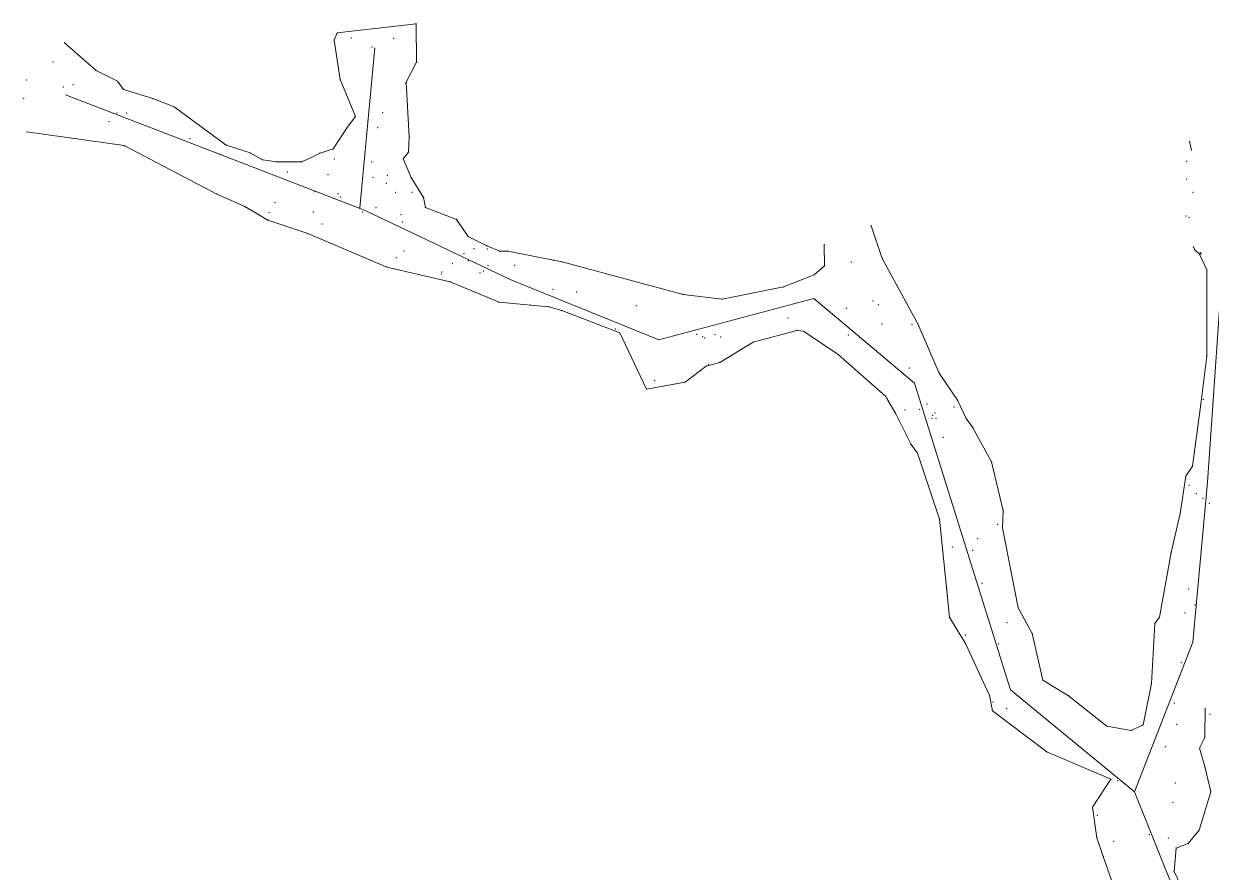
# Model space of a CAD drawing. Header units: millimetres. Extents: x 517005 to 517337, y 4400055 to 4400503.
# Drawn here: x 517004.8 to 517078.7, y 4400427.6 to 4400480.4 of the extents above; entities that cross this region are included whole.
import ezdxf

# ---------------------------------------------------------------- set-up
doc = ezdxf.new("R2010")
doc.units = ezdxf.units.MM
doc.layers.add('geofence', color=1, linetype='Continuous', lineweight=0)
doc.layers.add('SISTEM_MEVCUT2', color=6, linetype='Continuous', lineweight=0)

msp = doc.modelspace()

# ---------------------------------------------------------------- linework, layer by layer
at = {"layer": 'geofence'}
for p, q in [((517025.716, 4400468.956, 369.7), (517026.643, 4400478.913, 369.7)), ((517016.701, 4400472.4, 369.77), (517007.37, 4400475.994, 369.841)), ((517026.033, 4400468.806, 369.7), (517016.701, 4400472.4, 369.77)), ((517035.065, 4400464.514, 369.691), (517026.033, 4400468.806, 369.7)), ((517078.501, 4400451.901, 369.009), (517079.523, 4400466.864, 369.247)), ((517044.326, 4400460.746, 369.5), (517035.065, 4400464.514, 369.691)), ((517053.987, 4400463.327, 369.5), (517044.326, 4400460.746, 369.5)), ((517056.424, 4400461.275, 369.306), (517053.987, 4400463.327, 369.5)), ((517060.241, 4400458.059, 369.003), (517056.424, 4400461.275, 369.306)), ((517066.231, 4400438.978, 368.898), (517060.241, 4400458.059, 369.003)), ((517077.59, 4400441.943, 368.894), (517078.501, 4400451.901, 369.009)), ((517073.956, 4400432.627, 368.934), (517077.59, 4400441.943, 368.894)), ((517073.956, 4400432.627, 368.934), (517066.231, 4400438.978, 368.898)), ((517077.679, 4400423.349, 368.705), (517073.956, 4400432.627, 368.934))]:
    msp.add_line(p, q, dxfattribs=at)
at = {"layer": 'SISTEM_MEVCUT2', "lineweight": 0}
for p, q in [((517029.209, 4400480.421, 369.7), (517024.305, 4400479.85, 369.7)), ((517029.209, 4400480.421, 369.7), (517024.305, 4400479.85, 369.7)), ((517029.24, 4400478.027, 369.7), (517029.209, 4400480.421, 369.7)), ((517029.24, 4400478.027, 369.7), (517029.209, 4400480.421, 369.7)), ((517009.284, 4400477.508, 369.85), (517007.322, 4400479.236, 369.85)), ((517009.284, 4400477.508, 369.85), (517007.322, 4400479.236, 369.85)), ((517024.305, 4400479.85, 369.7), (517024.101, 4400479.407, 369.7)), ((517024.305, 4400479.85, 369.7), (517024.101, 4400479.407, 369.7)), ((517024.101, 4400479.407, 369.7), (517024.483, 4400476.948, 369.7)), ((517024.101, 4400479.407, 369.7), (517024.483, 4400476.948, 369.7)), ((517028.595, 4400476.777, 369.7), (517029.24, 4400478.027, 369.7)), ((517028.595, 4400476.777, 369.7), (517029.24, 4400478.027, 369.7)), ((517010.624, 4400476.845, 369.85), (517009.284, 4400477.508, 369.85)), ((517010.624, 4400476.845, 369.85), (517009.284, 4400477.508, 369.85)), ((517024.483, 4400476.948, 369.7), (517025.435, 4400474.652, 369.7)), ((517024.483, 4400476.948, 369.7), (517025.435, 4400474.652, 369.7)), ((517010.998, 4400476.337, 369.85), (517010.624, 4400476.845, 369.85)), ((517010.998, 4400476.337, 369.85), (517010.624, 4400476.845, 369.85)), ((517012.82, 4400475.768, 369.85), (517010.998, 4400476.337, 369.85)), ((517012.82, 4400475.768, 369.85), (517010.998, 4400476.337, 369.85)), ((517028.78, 4400473.381, 369.7), (517028.595, 4400476.777, 369.7)), ((517028.78, 4400473.381, 369.7), (517028.595, 4400476.777, 369.7)), ((517014.155, 4400475.249, 369.85), (517012.82, 4400475.768, 369.85)), ((517014.155, 4400475.249, 369.85), (517012.82, 4400475.768, 369.85)), ((517017.391, 4400472.874, 369.7), (517014.155, 4400475.249, 369.85)), ((517017.391, 4400472.874, 369.7), (517014.155, 4400475.249, 369.85)), ((517024.912, 4400473.956, 369.7), (517024.049, 4400472.631, 369.7)), ((517024.912, 4400473.956, 369.7), (517024.049, 4400472.631, 369.7)), ((517025.435, 4400474.652, 369.7), (517024.912, 4400473.956, 369.7)), ((517025.435, 4400474.652, 369.7), (517024.912, 4400473.956, 369.7)), ((517004.971, 4400473.694, 369.85), (517011.024, 4400472.844, 369.85)), ((517004.971, 4400473.694, 369.85), (517011.024, 4400472.844, 369.85)), ((517028.738, 4400472.437, 369.7), (517028.78, 4400473.381, 369.7)), ((517028.738, 4400472.437, 369.7), (517028.78, 4400473.381, 369.7)), ((517011.024, 4400472.844, 369.85), (517016.81, 4400469.824, 369.7)), ((517011.024, 4400472.844, 369.85), (517016.81, 4400469.824, 369.7)), ((517018.869, 4400472.379, 369.7), (517017.391, 4400472.874, 369.7)), ((517018.869, 4400472.379, 369.7), (517017.391, 4400472.874, 369.7)), ((517024.049, 4400472.631, 369.7), (517023.234, 4400472.372, 369.7)), ((517024.049, 4400472.631, 369.7), (517023.234, 4400472.372, 369.7)), ((517077.374, 4400473.093, 369.3), (517077.496, 4400472.563, 369.3)), ((517077.374, 4400473.093, 369.3), (517077.496, 4400472.563, 369.3)), ((517019.636, 4400471.955, 369.7), (517018.869, 4400472.379, 369.7)), ((517019.636, 4400471.955, 369.7), (517018.869, 4400472.379, 369.7)), ((517020.513, 4400471.832, 369.7), (517019.636, 4400471.955, 369.7)), ((517020.513, 4400471.832, 369.7), (517019.636, 4400471.955, 369.7)), ((517022.085, 4400471.83, 369.7), (517020.513, 4400471.832, 369.7)), ((517022.085, 4400471.83, 369.7), (517020.513, 4400471.832, 369.7)), ((517023.234, 4400472.372, 369.7), (517022.085, 4400471.83, 369.7)), ((517023.234, 4400472.372, 369.7), (517022.085, 4400471.83, 369.7)), ((517028.414, 4400472.02, 369.7), (517028.738, 4400472.437, 369.7)), ((517028.414, 4400472.02, 369.7), (517028.738, 4400472.437, 369.7)), ((517028.903, 4400470.851, 369.7), (517028.414, 4400472.02, 369.7)), ((517028.903, 4400470.851, 369.7), (517028.414, 4400472.02, 369.7)), ((517029.681, 4400469.613, 369.7), (517028.903, 4400470.851, 369.7)), ((517029.681, 4400469.613, 369.7), (517028.903, 4400470.851, 369.7)), ((517016.81, 4400469.824, 369.7), (517018.537, 4400469.045, 369.7)), ((517016.81, 4400469.824, 369.7), (517018.537, 4400469.045, 369.7)), ((517029.796, 4400468.986, 369.7), (517029.681, 4400469.613, 369.7)), ((517029.796, 4400468.986, 369.7), (517029.681, 4400469.613, 369.7)), ((517018.537, 4400469.045, 369.7), (517019.982, 4400468.204, 369.7)), ((517018.537, 4400469.045, 369.7), (517019.982, 4400468.204, 369.7)), ((517031.732, 4400468.24, 369.7), (517029.796, 4400468.986, 369.7)), ((517031.732, 4400468.24, 369.7), (517029.796, 4400468.986, 369.7)), ((517019.982, 4400468.204, 369.7), (517022.461, 4400467.362, 369.7)), ((517019.982, 4400468.204, 369.7), (517022.461, 4400467.362, 369.7)), ((517032.45, 4400467.173, 369.7), (517031.732, 4400468.24, 369.7)), ((517032.45, 4400467.173, 369.7), (517031.732, 4400468.24, 369.7)), ((517022.461, 4400467.362, 369.7), (517027.382, 4400465.282, 369.7)), ((517022.461, 4400467.362, 369.7), (517027.382, 4400465.282, 369.7)), ((517058.243, 4400465.816, 369.5), (517057.543, 4400467.849, 369.5)), ((517058.243, 4400465.816, 369.5), (517057.543, 4400467.849, 369.5)), ((517033.607, 4400466.608, 369.7), (517032.45, 4400467.173, 369.7)), ((517033.607, 4400466.608, 369.7), (517032.45, 4400467.173, 369.7)), ((517034.424, 4400466.265, 369.7), (517033.607, 4400466.608, 369.7)), ((517034.424, 4400466.265, 369.7), (517033.607, 4400466.608, 369.7)), ((517054.629, 4400466.672, 369.5), (517054.648, 4400465.358, 369.5)), ((517054.629, 4400466.672, 369.5), (517054.648, 4400465.358, 369.5)), ((517034.922, 4400466.276, 369.7), (517034.424, 4400466.265, 369.7)), ((517034.922, 4400466.276, 369.7), (517034.424, 4400466.265, 369.7)), ((517037.773, 4400465.707, 369.7), (517034.922, 4400466.276, 369.7)), ((517037.773, 4400465.707, 369.7), (517034.922, 4400466.276, 369.7)), ((517060.46, 4400461.74, 369.5), (517058.243, 4400465.816, 369.5)), ((517060.46, 4400461.74, 369.5), (517058.243, 4400465.816, 369.5)), ((517077.621, 4400466.53, 369), (517077.7, 4400466.344, 369)), ((517077.621, 4400466.53, 369), (517077.7, 4400466.344, 369)), ((517077.7, 4400466.344, 369), (517077.992, 4400466.09, 369)), ((517077.7, 4400466.344, 369), (517077.992, 4400466.09, 369)), ((517077.992, 4400466.09, 369), (517078.452, 4400465.102, 369)), ((517077.992, 4400466.09, 369), (517078.452, 4400465.102, 369)), ((517027.382, 4400465.282, 369.7), (517031.33, 4400464.364, 369.7)), ((517027.382, 4400465.282, 369.7), (517031.33, 4400464.364, 369.7)), ((517038.3, 4400465.601, 369.7), (517037.773, 4400465.707, 369.7)), ((517038.3, 4400465.601, 369.7), (517037.773, 4400465.707, 369.7)), ((517045.843, 4400463.572, 369.5), (517038.3, 4400465.601, 369.7)), ((517045.843, 4400463.572, 369.5), (517038.3, 4400465.601, 369.7)), ((517054.648, 4400465.358, 369.5), (517054.009, 4400464.804, 369.5)), ((517054.648, 4400465.358, 369.5), (517054.009, 4400464.804, 369.5)), ((517078.452, 4400465.102, 369), (517078.443, 4400459.74, 369)), ((517078.452, 4400465.102, 369), (517078.443, 4400459.74, 369)), ((517031.33, 4400464.364, 369.7), (517034.379, 4400463.091, 369.7)), ((517031.33, 4400464.364, 369.7), (517034.379, 4400463.091, 369.7)), ((517054.009, 4400464.804, 369.5), (517052.091, 4400464.045, 369.5)), ((517054.009, 4400464.804, 369.5), (517052.091, 4400464.045, 369.5)), ((517052.091, 4400464.045, 369.5), (517048.26, 4400463.289, 369.5)), ((517052.091, 4400464.045, 369.5), (517048.26, 4400463.289, 369.5)), ((517034.379, 4400463.091, 369.7), (517036.329, 4400462.91, 369.7)), ((517034.379, 4400463.091, 369.7), (517036.329, 4400462.91, 369.7)), ((517036.329, 4400462.91, 369.7), (517037.466, 4400462.805, 369.7)), ((517036.329, 4400462.91, 369.7), (517037.466, 4400462.805, 369.7)), ((517048.26, 4400463.289, 369.5), (517045.843, 4400463.572, 369.5)), ((517048.26, 4400463.289, 369.5), (517045.843, 4400463.572, 369.5)), ((517037.466, 4400462.805, 369.7), (517038.277, 4400462.57, 369.7)), ((517037.466, 4400462.805, 369.7), (517038.277, 4400462.57, 369.7)), ((517038.277, 4400462.57, 369.7), (517041.889, 4400461.176, 369.5)), ((517038.277, 4400462.57, 369.7), (517041.889, 4400461.176, 369.5)), ((517061.786, 4400458.678, 369), (517060.46, 4400461.74, 369.5)), ((517061.786, 4400458.678, 369), (517060.46, 4400461.74, 369.5)), ((517041.889, 4400461.176, 369.5), (517043.567, 4400457.686, 369.5)), ((517041.889, 4400461.176, 369.5), (517043.567, 4400457.686, 369.5)), ((517050.209, 4400460.615, 369.5), (517052.918, 4400461.333, 369.5)), ((517050.209, 4400460.615, 369.5), (517052.918, 4400461.333, 369.5)), ((517052.918, 4400461.333, 369.5), (517053.326, 4400461.295, 369.5)), ((517052.918, 4400461.333, 369.5), (517053.326, 4400461.295, 369.5)), ((517053.326, 4400461.295, 369.5), (517055.484, 4400459.845, 369.5)), ((517053.326, 4400461.295, 369.5), (517055.484, 4400459.845, 369.5)), ((517048.118, 4400459.344, 369.5), (517050.209, 4400460.615, 369.5)), ((517048.118, 4400459.344, 369.5), (517050.209, 4400460.615, 369.5)), ((517047.284, 4400459.115, 369.5), (517048.118, 4400459.344, 369.5)), ((517047.284, 4400459.115, 369.5), (517048.118, 4400459.344, 369.5)), ((517055.484, 4400459.845, 369.5), (517058.458, 4400457.22, 369)), ((517055.484, 4400459.845, 369.5), (517058.458, 4400457.22, 369)), ((517078.443, 4400459.74, 369), (517078.071, 4400456.756, 369)), ((517078.443, 4400459.74, 369), (517078.071, 4400456.756, 369)), ((517045.971, 4400458.118, 369.5), (517047.284, 4400459.115, 369.5)), ((517045.971, 4400458.118, 369.5), (517047.284, 4400459.115, 369.5)), ((517062.932, 4400456.987, 369), (517061.786, 4400458.678, 369)), ((517062.932, 4400456.987, 369), (517061.786, 4400458.678, 369)), ((517043.567, 4400457.686, 369.5), (517045.971, 4400458.118, 369.5)), ((517043.567, 4400457.686, 369.5), (517045.971, 4400458.118, 369.5)), ((517058.458, 4400457.22, 369), (517058.526, 4400457.102, 369)), ((517058.458, 4400457.22, 369), (517058.526, 4400457.102, 369)), ((517058.526, 4400457.102, 369), (517059.079, 4400456.148, 369)), ((517058.526, 4400457.102, 369), (517059.079, 4400456.148, 369)), ((517063.472, 4400455.846, 369), (517062.932, 4400456.987, 369)), ((517063.472, 4400455.846, 369), (517062.932, 4400456.987, 369)), ((517078.071, 4400456.756, 369), (517077.557, 4400452.881, 369)), ((517078.071, 4400456.756, 369), (517077.557, 4400452.881, 369)), ((517059.079, 4400456.148, 369), (517060.032, 4400454.229, 369)), ((517059.079, 4400456.148, 369), (517060.032, 4400454.229, 369)), ((517063.866, 4400455.323, 369), (517063.472, 4400455.846, 369)), ((517063.866, 4400455.323, 369), (517063.472, 4400455.846, 369)), ((517065.043, 4400453.152, 369), (517063.866, 4400455.323, 369)), ((517065.043, 4400453.152, 369), (517063.866, 4400455.323, 369)), ((517060.032, 4400454.229, 369), (517060.433, 4400453.698, 369)), ((517060.032, 4400454.229, 369), (517060.433, 4400453.698, 369)), ((517060.433, 4400453.698, 369), (517061.812, 4400449.594, 369)), ((517060.433, 4400453.698, 369), (517061.812, 4400449.594, 369)), ((517065.771, 4400450.105, 369), (517065.043, 4400453.152, 369)), ((517065.771, 4400450.105, 369), (517065.043, 4400453.152, 369)), ((517077.557, 4400452.881, 369), (517077.153, 4400452.274, 369)), ((517077.557, 4400452.881, 369), (517077.153, 4400452.274, 369)), ((517077.153, 4400452.274, 369), (517076.799, 4400449.951, 369)), ((517077.153, 4400452.274, 369), (517076.799, 4400449.951, 369)), ((517061.812, 4400449.594, 369), (517062.249, 4400445.328, 369)), ((517061.812, 4400449.594, 369), (517062.249, 4400445.328, 369)), ((517065.723, 4400449.052, 369), (517065.771, 4400450.105, 369)), ((517065.723, 4400449.052, 369), (517065.771, 4400450.105, 369)), ((517076.799, 4400449.951, 369), (517076.223, 4400447.517, 368.9)), ((517076.799, 4400449.951, 369), (517076.223, 4400447.517, 368.9)), ((517066.709, 4400444.064, 368.9), (517065.723, 4400449.052, 369)), ((517066.709, 4400444.064, 368.9), (517065.723, 4400449.052, 369)), ((517076.223, 4400447.517, 368.9), (517075.496, 4400443.484, 368.9)), ((517076.223, 4400447.517, 368.9), (517075.496, 4400443.484, 368.9)), ((517062.249, 4400445.328, 369), (517062.42, 4400443.486, 368.9)), ((517062.249, 4400445.328, 369), (517062.42, 4400443.486, 368.9)), ((517067.577, 4400442.466, 368.9), (517066.709, 4400444.064, 368.9)), ((517067.577, 4400442.466, 368.9), (517066.709, 4400444.064, 368.9)), ((517062.42, 4400443.486, 368.9), (517063.437, 4400441.816, 368.9)), ((517062.42, 4400443.486, 368.9), (517063.437, 4400441.816, 368.9)), ((517075.222, 4400443.089, 368.9), (517074.996, 4400439.367, 368.9)), ((517075.222, 4400443.089, 368.9), (517074.996, 4400439.367, 368.9)), ((517075.496, 4400443.484, 368.9), (517075.222, 4400443.089, 368.9)), ((517075.496, 4400443.484, 368.9), (517075.222, 4400443.089, 368.9)), ((517068.243, 4400439.564, 368.9), (517067.577, 4400442.466, 368.9)), ((517068.243, 4400439.564, 368.9), (517067.577, 4400442.466, 368.9)), ((517063.437, 4400441.816, 368.9), (517064.92, 4400438.617, 368.9)), ((517063.437, 4400441.816, 368.9), (517064.92, 4400438.617, 368.9)), ((517069.842, 4400438.601, 368.9), (517068.243, 4400439.564, 368.9)), ((517069.842, 4400438.601, 368.9), (517068.243, 4400439.564, 368.9)), ((517074.996, 4400439.367, 368.9), (517074.479, 4400436.787, 368.9)), ((517074.996, 4400439.367, 368.9), (517074.479, 4400436.787, 368.9)), ((517064.92, 4400438.617, 368.9), (517065.099, 4400437.669, 368.9)), ((517064.92, 4400438.617, 368.9), (517065.099, 4400437.669, 368.9)), ((517072.234, 4400436.706, 368.9), (517069.842, 4400438.601, 368.9)), ((517072.234, 4400436.706, 368.9), (517069.842, 4400438.601, 368.9)), ((517078.318, 4400436.003, 368.9), (517078.346, 4400437.799, 368.9)), ((517078.318, 4400436.003, 368.9), (517078.346, 4400437.799, 368.9)), ((517065.099, 4400437.669, 368.9), (517068.493, 4400435.1, 368.9)), ((517065.099, 4400437.669, 368.9), (517068.493, 4400435.1, 368.9)), ((517073.746, 4400436.443, 368.9), (517072.234, 4400436.706, 368.9)), ((517073.746, 4400436.443, 368.9), (517072.234, 4400436.706, 368.9)), ((517074.479, 4400436.787, 368.9), (517073.746, 4400436.443, 368.9)), ((517074.479, 4400436.787, 368.9), (517073.746, 4400436.443, 368.9)), ((517078.005, 4400435.329, 368.9), (517078.318, 4400436.003, 368.9)), ((517078.005, 4400435.329, 368.9), (517078.318, 4400436.003, 368.9)), ((517068.493, 4400435.1, 368.9), (517072.477, 4400433.399, 368.9)), ((517068.493, 4400435.1, 368.9), (517072.477, 4400433.399, 368.9)), ((517078.319, 4400434.189, 368.9), (517078.005, 4400435.329, 368.9)), ((517078.319, 4400434.189, 368.9), (517078.005, 4400435.329, 368.9)), ((517078.696, 4400432.613, 368.9), (517078.319, 4400434.189, 368.9)), ((517078.696, 4400432.613, 368.9), (517078.319, 4400434.189, 368.9)), ((517072.477, 4400433.399, 368.9), (517071.34, 4400431.669, 368.9)), ((517072.477, 4400433.399, 368.9), (517071.34, 4400431.669, 368.9)), ((517077.964, 4400430.228, 368.9), (517078.696, 4400432.613, 368.9)), ((517077.964, 4400430.228, 368.9), (517078.696, 4400432.613, 368.9)), ((517071.34, 4400431.669, 368.9), (517071.598, 4400429.759, 368.9)), ((517071.34, 4400431.669, 368.9), (517071.598, 4400429.759, 368.9)), ((517071.598, 4400429.759, 368.9), (517071.999, 4400428.601, 368.9)), ((517071.598, 4400429.759, 368.9), (517071.999, 4400428.601, 368.9)), ((517077.295, 4400429.398, 368.9), (517077.964, 4400430.228, 368.9)), ((517077.295, 4400429.398, 368.9), (517077.964, 4400430.228, 368.9)), ((517076.417, 4400427.671, 368.9), (517076.532, 4400429.118, 368.9)), ((517076.417, 4400427.671, 368.9), (517076.532, 4400429.118, 368.9)), ((517076.532, 4400429.118, 368.9), (517077.295, 4400429.398, 368.9)), ((517076.532, 4400429.118, 368.9), (517077.295, 4400429.398, 368.9)), ((517071.999, 4400428.601, 368.9), (517075.538, 4400418.435, 368.7)), ((517071.999, 4400428.601, 368.9), (517075.538, 4400418.435, 368.7)), ((517079.881, 4400420.344, 368.7), (517076.417, 4400427.671, 368.9)), ((517079.881, 4400420.344, 368.7), (517076.417, 4400427.671, 368.9))]:
    msp.add_line(p, q, dxfattribs=at)
for p in [(517029.209, 4400480.421, 369.7), (517029.209, 4400480.421, 369.7), (517029.209, 4400480.421, 369.7), (517029.209, 4400480.421, 369.7), (517007.322, 4400479.236, 369.85), (517007.322, 4400479.236, 369.85), (517024.101, 4400479.407, 369.7), (517024.101, 4400479.407, 369.7), (517024.101, 4400479.407, 369.7), (517024.101, 4400479.407, 369.7), (517024.305, 4400479.85, 369.7), (517024.305, 4400479.85, 369.7), (517024.305, 4400479.85, 369.7), (517024.305, 4400479.85, 369.7), (517025.18, 4400479.54, 369.7), (517025.18, 4400479.54, 369.7), (517025.18, 4400479.54, 369.7), (517025.18, 4400479.54, 369.7), (517027.821, 4400479.514, 369.7), (517027.821, 4400479.514, 369.7), (517027.821, 4400479.514, 369.7), (517027.821, 4400479.514, 369.7), (517026.461, 4400478.98, 369.7), (517026.461, 4400478.98, 369.7), (517026.461, 4400478.98, 369.7), (517026.461, 4400478.98, 369.7), (517006.6, 4400478.033, 369.85), (517006.6, 4400478.033, 369.85), (517029.24, 4400478.027, 369.7), (517029.24, 4400478.027, 369.7), (517029.24, 4400478.027, 369.7), (517029.24, 4400478.027, 369.7), (517004.962, 4400476.921, 369.85), (517004.962, 4400476.921, 369.85), (517004.962, 4400476.921, 369.85), (517004.962, 4400476.921, 369.85), (517009.284, 4400477.508, 369.85), (517009.284, 4400477.508, 369.85), (517009.284, 4400477.508, 369.85), (517009.284, 4400477.508, 369.85), (517024.483, 4400476.948, 369.7), (517024.483, 4400476.948, 369.7), (517024.483, 4400476.948, 369.7), (517024.483, 4400476.948, 369.7), (517007.234, 4400476.48, 369.85), (517007.234, 4400476.48, 369.85), (517007.234, 4400476.48, 369.85), (517007.234, 4400476.48, 369.85), (517007.847, 4400476.637, 369.85), (517007.847, 4400476.637, 369.85), (517007.847, 4400476.637, 369.85), (517007.847, 4400476.637, 369.85), (517010.624, 4400476.845, 369.85), (517010.624, 4400476.845, 369.85), (517010.624, 4400476.845, 369.85), (517010.624, 4400476.845, 369.85), (517010.998, 4400476.337, 369.85), (517010.998, 4400476.337, 369.85), (517028.566, 4400476.709, 369.7), (517028.566, 4400476.709, 369.7), (517028.566, 4400476.709, 369.7), (517028.566, 4400476.709, 369.7), (517028.595, 4400476.777, 369.7), (517028.595, 4400476.777, 369.7), (517028.595, 4400476.777, 369.7), (517028.595, 4400476.777, 369.7), (517004.778, 4400475.777, 369.85), (517004.778, 4400475.777, 369.85), (517012.82, 4400475.768, 369.85), (517012.82, 4400475.768, 369.85), (517012.82, 4400475.768, 369.85), (517012.82, 4400475.768, 369.85), (517010.592, 4400474.869, 369.85), (517010.592, 4400474.869, 369.85), (517010.592, 4400474.869, 369.85), (517010.592, 4400474.869, 369.85), (517011.178, 4400474.864, 369.85), (517011.178, 4400474.864, 369.85), (517011.178, 4400474.864, 369.85), (517011.178, 4400474.864, 369.85), (517014.155, 4400475.249, 369.85), (517014.155, 4400475.249, 369.85), (517027.128, 4400474.893, 369.7), (517027.128, 4400474.893, 369.7), (517027.128, 4400474.893, 369.7), (517027.128, 4400474.893, 369.7), (517010.086, 4400474.324, 369.85), (517010.086, 4400474.324, 369.85), (517010.086, 4400474.324, 369.85), (517010.086, 4400474.324, 369.85), (517024.912, 4400473.956, 369.7), (517024.912, 4400473.956, 369.7), (517024.912, 4400473.956, 369.7), (517024.912, 4400473.956, 369.7), (517025.435, 4400474.652, 369.7), (517025.435, 4400474.652, 369.7), (517025.435, 4400474.652, 369.7), (517025.435, 4400474.652, 369.7), (517025.435, 4400474.652, 369.7), (517025.435, 4400474.652, 369.7), (517025.435, 4400474.652, 369.7), (517025.435, 4400474.652, 369.7), (517026.812, 4400473.961, 369.7), (517026.812, 4400473.961, 369.7), (517026.812, 4400473.961, 369.7), (517026.812, 4400473.961, 369.7), (517004.971, 4400473.694, 369.85), (517004.971, 4400473.694, 369.85), (517015.135, 4400473.267, 369.85), (517015.135, 4400473.267, 369.85), (517015.135, 4400473.267, 369.85), (517015.135, 4400473.267, 369.85), (517015.135, 4400473.267, 369.85), (517015.135, 4400473.267, 369.85), (517015.135, 4400473.267, 369.85), (517015.135, 4400473.267, 369.85), (517028.78, 4400473.381, 369.7), (517028.78, 4400473.381, 369.7), (517028.78, 4400473.381, 369.7), (517028.78, 4400473.381, 369.7), (517011.024, 4400472.844, 369.85), (517011.024, 4400472.844, 369.85), (517011.024, 4400472.844, 369.85), (517011.024, 4400472.844, 369.85), (517017.391, 4400472.874, 369.7), (517017.391, 4400472.874, 369.7), (517017.391, 4400472.874, 369.7), (517017.391, 4400472.874, 369.7), (517024.049, 4400472.631, 369.7), (517024.049, 4400472.631, 369.7), (517024.049, 4400472.631, 369.7), (517024.049, 4400472.631, 369.7), (517077.374, 4400473.093, 369.3), (517077.374, 4400473.093, 369.3), (517077.374, 4400473.093, 369.3), (517077.374, 4400473.093, 369.3), (517077.374, 4400473.093, 369.3), (517077.374, 4400473.093, 369.3), (517077.374, 4400473.093, 369.3), (517077.374, 4400473.093, 369.3), (517077.496, 4400472.563, 369.3), (517077.496, 4400472.563, 369.3), (517077.496, 4400472.563, 369.3), (517077.496, 4400472.563, 369.3), (517077.496, 4400472.563, 369.3), (517077.496, 4400472.563, 369.3), (517077.496, 4400472.563, 369.3), (517077.496, 4400472.563, 369.3), (517077.496, 4400472.563, 369.3), (517077.496, 4400472.563, 369.3), (517077.496, 4400472.563, 369.3), (517077.496, 4400472.563, 369.3), (517016.998, 4400472.286, 369.7), (517016.998, 4400472.286, 369.7), (517016.998, 4400472.286, 369.7), (517016.998, 4400472.286, 369.7), (517018.869, 4400472.379, 369.7), (517018.869, 4400472.379, 369.7), (517018.869, 4400472.379, 369.7), (517018.869, 4400472.379, 369.7), (517019.636, 4400471.955, 369.7), (517019.636, 4400471.955, 369.7), (517019.636, 4400471.955, 369.7), (517019.636, 4400471.955, 369.7), (517020.513, 4400471.832, 369.7), (517020.513, 4400471.832, 369.7), (517020.513, 4400471.832, 369.7), (517020.513, 4400471.832, 369.7), (517022.085, 4400471.83, 369.7), (517022.085, 4400471.83, 369.7), (517022.085, 4400471.83, 369.7), (517022.085, 4400471.83, 369.7), (517023.234, 4400472.372, 369.7), (517023.234, 4400472.372, 369.7), (517023.234, 4400472.372, 369.7), (517023.234, 4400472.372, 369.7), (517024.123, 4400472.012, 369.7), (517024.123, 4400472.012, 369.7), (517024.123, 4400472.012, 369.7), (517024.123, 4400472.012, 369.7), (517026.444, 4400471.82, 369.7), (517026.444, 4400471.82, 369.7), (517026.444, 4400471.82, 369.7), (517026.444, 4400471.82, 369.7), (517028.414, 4400472.02, 369.7), (517028.414, 4400472.02, 369.7), (517028.414, 4400472.02, 369.7), (517028.414, 4400472.02, 369.7), (517028.738, 4400472.437, 369.7), (517028.738, 4400472.437, 369.7), (517028.738, 4400472.437, 369.7), (517028.738, 4400472.437, 369.7), (517077.189, 4400471.86, 369.3), (517077.189, 4400471.86, 369.3), (517021.187, 4400471.194, 369.7), (517021.187, 4400471.194, 369.7), (517021.187, 4400471.194, 369.7), (517021.187, 4400471.194, 369.7), (517023.722, 4400471.033, 369.7), (517023.722, 4400471.033, 369.7), (517023.722, 4400471.033, 369.7), (517023.722, 4400471.033, 369.7), (517026.526, 4400470.856, 369.7), (517026.526, 4400470.856, 369.7), (517026.526, 4400470.856, 369.7), (517026.526, 4400470.856, 369.7), (517027.363, 4400470.489, 369.7), (517027.363, 4400470.489, 369.7), (517027.363, 4400470.489, 369.7), (517027.363, 4400470.489, 369.7), (517027.421, 4400470.969, 369.7), (517027.421, 4400470.969, 369.7), (517027.421, 4400470.969, 369.7), (517027.421, 4400470.969, 369.7), (517028.903, 4400470.851, 369.7), (517028.903, 4400470.851, 369.7), (517028.903, 4400470.851, 369.7), (517028.903, 4400470.851, 369.7), (517077.199, 4400470.761, 369.3), (517077.199, 4400470.761, 369.3), (517077.199, 4400470.761, 369.3), (517077.199, 4400470.761, 369.3), (517077.199, 4400470.761, 369.3), (517016.81, 4400469.824, 369.7), (517016.81, 4400469.824, 369.7), (517016.81, 4400469.824, 369.7), (517016.81, 4400469.824, 369.7), (517022.908, 4400469.968, 369.7), (517022.908, 4400469.968, 369.7), (517022.908, 4400469.968, 369.7), (517022.908, 4400469.968, 369.7), (517024.352, 4400469.854, 369.7), (517024.352, 4400469.854, 369.7), (517024.352, 4400469.854, 369.7), (517024.352, 4400469.854, 369.7), (517024.516, 4400469.65, 369.7), (517024.516, 4400469.65, 369.7), (517024.516, 4400469.65, 369.7), (517024.516, 4400469.65, 369.7), (517027.948, 4400469.936, 369.7), (517027.948, 4400469.936, 369.7), (517027.948, 4400469.936, 369.7), (517027.948, 4400469.936, 369.7), (517028.964, 4400469.936, 369.7), (517028.964, 4400469.936, 369.7), (517028.964, 4400469.936, 369.7), (517028.964, 4400469.936, 369.7), (517029.681, 4400469.613, 369.7), (517029.681, 4400469.613, 369.7), (517029.681, 4400469.613, 369.7), (517029.681, 4400469.613, 369.7), (517077.584, 4400469.937, 369.3), (517018.537, 4400469.045, 369.7), (517018.537, 4400469.045, 369.7), (517018.537, 4400469.045, 369.7), (517018.537, 4400469.045, 369.7), (517020.425, 4400469.287, 369.7), (517020.425, 4400469.287, 369.7), (517020.425, 4400469.287, 369.7), (517020.425, 4400469.287, 369.7), (517026.723, 4400468.979, 369.7), (517026.723, 4400468.979, 369.7), (517026.723, 4400468.979, 369.7), (517026.723, 4400468.979, 369.7), (517029.796, 4400468.986, 369.7), (517029.796, 4400468.986, 369.7), (517029.796, 4400468.986, 369.7), (517029.796, 4400468.986, 369.7), (517019.982, 4400468.204, 369.7), (517019.982, 4400468.204, 369.7), (517019.982, 4400468.204, 369.7), (517019.982, 4400468.204, 369.7), (517020.05, 4400468.668, 369.7), (517020.05, 4400468.668, 369.7), (517020.05, 4400468.668, 369.7), (517020.05, 4400468.668, 369.7), (517022.807, 4400468.701, 369.7), (517022.807, 4400468.701, 369.7), (517022.807, 4400468.701, 369.7), (517022.807, 4400468.701, 369.7), (517025.883, 4400468.704, 369.7), (517025.883, 4400468.704, 369.7), (517025.883, 4400468.704, 369.7), (517025.883, 4400468.704, 369.7), (517028.261, 4400468.544, 369.7), (517028.261, 4400468.544, 369.7), (517028.261, 4400468.544, 369.7), (517028.261, 4400468.544, 369.7), (517028.36, 4400468.089, 369.7), (517028.36, 4400468.089, 369.7), (517028.36, 4400468.089, 369.7), (517028.36, 4400468.089, 369.7), (517031.732, 4400468.24, 369.7), (517031.732, 4400468.24, 369.7), (517031.732, 4400468.24, 369.7), (517031.732, 4400468.24, 369.7), (517031.732, 4400468.24, 369.7), (517031.732, 4400468.24, 369.7), (517031.732, 4400468.24, 369.7), (517031.732, 4400468.24, 369.7), (517077.145, 4400468.465, 369.3), (517077.145, 4400468.465, 369.3), (517077.339, 4400468.365, 369.3), (517077.339, 4400468.365, 369.3), (517022.461, 4400467.362, 369.7), (517022.461, 4400467.362, 369.7), (517022.461, 4400467.362, 369.7), (517022.461, 4400467.362, 369.7), (517023.36, 4400467.967, 369.7), (517023.36, 4400467.967, 369.7), (517057.543, 4400467.849, 369.5), (517057.543, 4400467.849, 369.5), (517057.543, 4400467.849, 369.5), (517057.543, 4400467.849, 369.5), (517057.543, 4400467.849, 369.5), (517057.543, 4400467.849, 369.5), (517057.543, 4400467.849, 369.5), (517057.543, 4400467.849, 369.5), (517057.543, 4400467.849, 369.5), (517057.543, 4400467.849, 369.5), (517057.543, 4400467.849, 369.5), (517057.543, 4400467.849, 369.5), (517032.45, 4400467.173, 369.7), (517032.45, 4400467.173, 369.7), (517032.45, 4400467.173, 369.7), (517032.45, 4400467.173, 369.7), (517033.607, 4400466.608, 369.7), (517033.607, 4400466.608, 369.7), (517033.607, 4400466.608, 369.7), (517033.607, 4400466.608, 369.7), (517054.629, 4400466.672, 369.5), (517054.629, 4400466.672, 369.5), (517054.629, 4400466.672, 369.5), (517054.629, 4400466.672, 369.5), (517027.973, 4400465.871, 369.7), (517027.973, 4400465.871, 369.7), (517027.973, 4400465.871, 369.7), (517027.973, 4400465.871, 369.7), (517028.457, 4400466.277, 369.7), (517028.457, 4400466.277, 369.7), (517028.457, 4400466.277, 369.7), (517028.457, 4400466.277, 369.7), (517032.192, 4400466.108, 369.7), (517032.192, 4400466.108, 369.7), (517032.192, 4400466.108, 369.7), (517032.192, 4400466.108, 369.7), (517032.814, 4400466.422, 369.7), (517032.814, 4400466.422, 369.7), (517032.814, 4400466.422, 369.7), (517032.814, 4400466.422, 369.7), (517033.651, 4400466.397, 369.7), (517033.651, 4400466.397, 369.7), (517033.651, 4400466.397, 369.7), (517033.651, 4400466.397, 369.7), (517034.415, 4400466.264, 369.7), (517034.415, 4400466.264, 369.7), (517034.415, 4400466.264, 369.7), (517034.415, 4400466.264, 369.7), (517034.424, 4400466.265, 369.7), (517034.424, 4400466.265, 369.7), (517034.424, 4400466.265, 369.7), (517034.424, 4400466.265, 369.7), (517034.922, 4400466.276, 369.7), (517034.922, 4400466.276, 369.7), (517034.922, 4400466.276, 369.7), (517034.922, 4400466.276, 369.7), (517058.243, 4400465.816, 369.5), (517058.243, 4400465.816, 369.5), (517058.243, 4400465.816, 369.5), (517058.243, 4400465.816, 369.5), (517077.621, 4400466.53, 369), (517077.621, 4400466.53, 369), (517077.621, 4400466.53, 369), (517077.621, 4400466.53, 369), (517077.621, 4400466.53, 369), (517077.621, 4400466.53, 369), (517077.621, 4400466.53, 369), (517077.621, 4400466.53, 369), (517077.621, 4400466.53, 369), (517077.621, 4400466.53, 369), (517077.621, 4400466.53, 369), (517077.621, 4400466.53, 369), (517077.7, 4400466.344, 369), (517077.7, 4400466.344, 369), (517077.7, 4400466.344, 369), (517077.7, 4400466.344, 369), (517077.992, 4400466.09, 369), (517077.992, 4400466.09, 369), (517077.992, 4400466.09, 369), (517077.992, 4400466.09, 369), (517077.992, 4400466.09, 369), (517077.992, 4400466.09, 369), (517077.992, 4400466.09, 369), (517077.992, 4400466.09, 369), (517077.992, 4400466.09, 369), (517077.992, 4400466.09, 369), (517077.992, 4400466.09, 369), (517077.992, 4400466.09, 369), (517078.04, 4400466.171, 369), (517078.04, 4400466.171, 369), (517078.04, 4400466.171, 369), (517078.04, 4400466.171, 369), (517078.04, 4400466.171, 369), (517078.04, 4400466.171, 369), (517078.04, 4400466.171, 369), (517078.04, 4400466.171, 369), (517078.04, 4400466.171, 369), (517078.04, 4400466.171, 369), (517078.04, 4400466.171, 369), (517078.04, 4400466.171, 369), (517078.076, 4400466.112, 369), (517078.076, 4400466.112, 369), (517078.076, 4400466.112, 369), (517078.076, 4400466.112, 369), (517078.076, 4400466.112, 369), (517078.076, 4400466.112, 369), (517078.076, 4400466.112, 369), (517078.076, 4400466.112, 369), (517078.076, 4400466.112, 369), (517078.076, 4400466.112, 369), (517078.076, 4400466.112, 369), (517078.076, 4400466.112, 369), (517078.09, 4400466.112, 369), (517078.09, 4400466.112, 369), (517078.09, 4400466.112, 369), (517078.09, 4400466.112, 369), (517078.09, 4400466.112, 369), (517078.09, 4400466.112, 369), (517078.09, 4400466.112, 369), (517078.09, 4400466.112, 369), (517078.09, 4400466.093, 369), (517078.09, 4400466.093, 369), (517078.09, 4400466.093, 369), (517078.09, 4400466.093, 369), (517078.09, 4400466.093, 369), (517078.09, 4400466.093, 369), (517078.09, 4400466.093, 369), (517078.09, 4400466.093, 369), (517027.382, 4400465.282, 369.7), (517027.382, 4400465.282, 369.7), (517027.382, 4400465.282, 369.7), (517027.382, 4400465.282, 369.7), (517031.464, 4400465.493, 369.7), (517031.464, 4400465.493, 369.7), (517031.464, 4400465.493, 369.7), (517031.464, 4400465.493, 369.7), (517032.46, 4400465.685, 369.7), (517032.46, 4400465.685, 369.7), (517032.46, 4400465.685, 369.7), (517032.46, 4400465.685, 369.7), (517033.698, 4400465.393, 369.7), (517033.698, 4400465.393, 369.7), (517033.698, 4400465.393, 369.7), (517033.698, 4400465.393, 369.7), (517035.358, 4400465.381, 369.7), (517035.358, 4400465.381, 369.7), (517035.358, 4400465.381, 369.7), (517035.358, 4400465.381, 369.7), (517037.773, 4400465.707, 369.7), (517037.773, 4400465.707, 369.7), (517037.773, 4400465.707, 369.7), (517037.773, 4400465.707, 369.7), (517038.3, 4400465.601, 369.7), (517038.3, 4400465.601, 369.7), (517038.3, 4400465.601, 369.7), (517038.3, 4400465.601, 369.7), (517054.648, 4400465.358, 369.5), (517054.648, 4400465.358, 369.5), (517054.648, 4400465.358, 369.5), (517054.648, 4400465.358, 369.5), (517056.31, 4400465.596, 369.5), (517056.31, 4400465.596, 369.5), (517056.31, 4400465.596, 369.5), (517056.31, 4400465.596, 369.5), (517078.452, 4400465.102, 369), (517078.452, 4400465.102, 369), (517078.452, 4400465.102, 369), (517078.452, 4400465.102, 369), (517030.776, 4400464.854, 369.7), (517030.776, 4400464.854, 369.7), (517030.776, 4400464.854, 369.7), (517030.776, 4400464.854, 369.7), (517030.816, 4400464.968, 369.7), (517030.816, 4400464.968, 369.7), (517030.816, 4400464.968, 369.7), (517030.816, 4400464.968, 369.7), (517031.33, 4400464.364, 369.7), (517031.33, 4400464.364, 369.7), (517031.33, 4400464.364, 369.7), (517031.33, 4400464.364, 369.7), (517033.197, 4400464.916, 369.7), (517033.197, 4400464.916, 369.7), (517033.197, 4400464.916, 369.7), (517033.197, 4400464.916, 369.7), (517033.404, 4400465.042, 369.7), (517033.404, 4400465.042, 369.7), (517033.404, 4400465.042, 369.7), (517033.404, 4400465.042, 369.7), (517037.732, 4400463.885, 369.7), (517037.732, 4400463.885, 369.7), (517037.732, 4400463.885, 369.7), (517037.732, 4400463.885, 369.7), (517039.212, 4400463.73, 369.7), (517039.212, 4400463.73, 369.7), (517039.212, 4400463.73, 369.7), (517039.212, 4400463.73, 369.7), (517052.091, 4400464.045, 369.5), (517052.091, 4400464.045, 369.5), (517052.091, 4400464.045, 369.5), (517052.091, 4400464.045, 369.5), (517034.379, 4400463.091, 369.7), (517034.379, 4400463.091, 369.7), (517034.379, 4400463.091, 369.7), (517034.379, 4400463.091, 369.7), (517036.329, 4400462.91, 369.7), (517036.329, 4400462.91, 369.7), (517036.329, 4400462.91, 369.7), (517036.329, 4400462.91, 369.7), (517042.922, 4400462.876, 369.5), (517042.922, 4400462.876, 369.5), (517042.922, 4400462.876, 369.5), (517042.922, 4400462.876, 369.5), (517045.841, 4400463.577, 369.5), (517045.841, 4400463.577, 369.5), (517045.841, 4400463.577, 369.5), (517045.841, 4400463.577, 369.5), (517045.843, 4400463.572, 369.5), (517045.843, 4400463.572, 369.5), (517045.843, 4400463.572, 369.5), (517045.843, 4400463.572, 369.5), (517048.26, 4400463.289, 369.5), (517048.26, 4400463.289, 369.5), (517048.26, 4400463.289, 369.5), (517048.26, 4400463.289, 369.5), (517057.655, 4400463.163, 369.5), (517057.655, 4400463.163, 369.5), (517057.655, 4400463.163, 369.5), (517057.655, 4400463.163, 369.5), (517058, 4400462.938, 369.5), (517058, 4400462.938, 369.5), (517058, 4400462.938, 369.5), (517058, 4400462.938, 369.5), (517037.466, 4400462.805, 369.7), (517037.466, 4400462.805, 369.7), (517037.466, 4400462.805, 369.7), (517037.466, 4400462.805, 369.7), (517038.277, 4400462.57, 369.7), (517038.277, 4400462.57, 369.7), (517038.277, 4400462.57, 369.7), (517038.277, 4400462.57, 369.7), (517055.994, 4400462.715, 369.5), (517055.994, 4400462.715, 369.5), (517055.994, 4400462.715, 369.5), (517055.994, 4400462.715, 369.5), (517041.608, 4400461.429, 369.5), (517041.608, 4400461.429, 369.5), (517041.608, 4400461.429, 369.5), (517041.608, 4400461.429, 369.5), (517052.364, 4400462.102, 369.5), (517052.364, 4400462.102, 369.5), (517052.364, 4400462.102, 369.5), (517052.364, 4400462.102, 369.5), (517058.215, 4400461.742, 369.5), (517058.215, 4400461.742, 369.5), (517058.215, 4400461.742, 369.5), (517058.215, 4400461.742, 369.5), (517060.082, 4400461.717, 369.5), (517060.082, 4400461.717, 369.5), (517060.082, 4400461.717, 369.5), (517060.082, 4400461.717, 369.5), (517060.082, 4400461.717, 369.5), (517060.082, 4400461.717, 369.5), (517060.082, 4400461.717, 369.5), (517060.082, 4400461.717, 369.5), (517060.46, 4400461.74, 369.5), (517060.46, 4400461.74, 369.5), (517060.46, 4400461.74, 369.5), (517060.46, 4400461.74, 369.5), (517041.889, 4400461.176, 369.5), (517041.889, 4400461.176, 369.5), (517041.889, 4400461.176, 369.5), (517041.889, 4400461.176, 369.5), (517046.673, 4400461.095, 369.5), (517046.673, 4400461.095, 369.5), (517046.673, 4400461.095, 369.5), (517046.673, 4400461.095, 369.5), (517047.048, 4400460.948, 369.5), (517047.048, 4400460.948, 369.5), (517047.048, 4400460.948, 369.5), (517047.048, 4400460.948, 369.5), (517047.184, 4400460.858, 369.5), (517047.184, 4400460.858, 369.5), (517047.184, 4400460.858, 369.5), (517047.184, 4400460.858, 369.5), (517047.826, 4400461.065, 369.5), (517047.826, 4400461.065, 369.5), (517047.826, 4400461.065, 369.5), (517047.826, 4400461.065, 369.5), (517048.177, 4400460.921, 369.5), (517048.177, 4400460.921, 369.5), (517048.177, 4400460.921, 369.5), (517048.177, 4400460.921, 369.5), (517052.918, 4400461.333, 369.5), (517052.918, 4400461.333, 369.5), (517052.918, 4400461.333, 369.5), (517052.918, 4400461.333, 369.5), (517056.121, 4400461.049, 369.5), (517056.121, 4400461.049, 369.5), (517056.121, 4400461.049, 369.5), (517056.121, 4400461.049, 369.5), (517050.209, 4400460.615, 369.5), (517050.209, 4400460.615, 369.5), (517050.209, 4400460.615, 369.5), (517050.209, 4400460.615, 369.5), (517047.439, 4400459.226, 369.5), (517047.439, 4400459.226, 369.5), (517047.439, 4400459.226, 369.5), (517047.439, 4400459.226, 369.5), (517048.118, 4400459.344, 369.5), (517048.118, 4400459.344, 369.5), (517048.118, 4400459.344, 369.5), (517048.118, 4400459.344, 369.5), (517055.484, 4400459.845, 369.5), (517055.484, 4400459.845, 369.5), (517055.484, 4400459.845, 369.5), (517055.484, 4400459.845, 369.5), (517078.443, 4400459.74, 369), (517078.443, 4400459.74, 369), (517078.443, 4400459.74, 369), (517078.443, 4400459.74, 369), (517078.445, 4400459.723, 369), (517078.445, 4400459.723, 369), (517078.445, 4400459.723, 369), (517078.445, 4400459.723, 369), (517047.284, 4400459.115, 369.5), (517047.284, 4400459.115, 369.5), (517047.284, 4400459.115, 369.5), (517047.284, 4400459.115, 369.5), (517059.933, 4400458.994, 369), (517059.933, 4400458.994, 369), (517059.933, 4400458.994, 369), (517059.933, 4400458.994, 369), (517061.786, 4400458.678, 369), (517061.786, 4400458.678, 369), (517061.786, 4400458.678, 369), (517061.786, 4400458.678, 369), (517043.567, 4400457.686, 369.5), (517043.567, 4400457.686, 369.5), (517043.567, 4400457.686, 369.5), (517043.567, 4400457.686, 369.5), (517044.076, 4400458.209, 369.5), (517044.076, 4400458.209, 369.5), (517044.076, 4400458.209, 369.5), (517044.076, 4400458.209, 369.5), (517045.971, 4400458.118, 369.5), (517045.971, 4400458.118, 369.5), (517045.971, 4400458.118, 369.5), (517045.971, 4400458.118, 369.5), (517058.458, 4400457.22, 369), (517058.458, 4400457.22, 369), (517058.458, 4400457.22, 369), (517058.458, 4400457.22, 369), (517058.458, 4400457.22, 369), (517058.458, 4400457.22, 369), (517058.458, 4400457.22, 369), (517058.458, 4400457.22, 369), (517058.526, 4400457.102, 369), (517058.526, 4400457.102, 369), (517058.526, 4400457.102, 369), (517058.526, 4400457.102, 369), (517062.932, 4400456.987, 369), (517062.932, 4400456.987, 369), (517062.932, 4400456.987, 369), (517062.932, 4400456.987, 369), (517078.229, 4400457.05, 369), (517078.229, 4400457.05, 369), (517078.229, 4400457.05, 369), (517078.229, 4400457.05, 369), (517059.657, 4400456.392, 369), (517059.657, 4400456.392, 369), (517059.657, 4400456.392, 369), (517059.657, 4400456.392, 369), (517059.657, 4400456.392, 369), (517059.657, 4400456.392, 369), (517059.657, 4400456.392, 369), (517059.657, 4400456.392, 369), (517059.657, 4400456.392, 369), (517059.657, 4400456.392, 369), (517059.657, 4400456.392, 369), (517059.657, 4400456.392, 369), (517060.569, 4400456.416, 369), (517060.569, 4400456.416, 369), (517060.569, 4400456.416, 369), (517060.569, 4400456.416, 369), (517061.025, 4400456.765, 369), (517061.025, 4400456.765, 369), (517061.025, 4400456.765, 369), (517061.025, 4400456.765, 369), (517061.523, 4400456.204, 369), (517061.523, 4400456.204, 369), (517061.523, 4400456.204, 369), (517061.523, 4400456.204, 369), (517062.703, 4400456.564, 369), (517062.703, 4400456.564, 369), (517062.703, 4400456.564, 369), (517062.703, 4400456.564, 369), (517078.071, 4400456.756, 369), (517078.071, 4400456.756, 369), (517078.071, 4400456.756, 369), (517078.071, 4400456.756, 369), (517059.079, 4400456.148, 369), (517059.079, 4400456.148, 369), (517059.079, 4400456.148, 369), (517059.079, 4400456.148, 369), (517061.33, 4400455.87, 369), (517061.33, 4400455.87, 369), (517061.33, 4400455.87, 369), (517061.33, 4400455.87, 369), (517061.375, 4400456.051, 369), (517061.375, 4400456.051, 369), (517061.375, 4400456.051, 369), (517061.375, 4400456.051, 369), (517061.375, 4400456.051, 369), (517061.375, 4400456.051, 369), (517061.375, 4400456.051, 369), (517061.375, 4400456.051, 369), (517061.593, 4400455.86, 369), (517061.593, 4400455.86, 369), (517061.593, 4400455.86, 369), (517061.593, 4400455.86, 369), (517063.472, 4400455.846, 369), (517063.472, 4400455.846, 369), (517063.472, 4400455.846, 369), (517063.472, 4400455.846, 369), (517063.866, 4400455.323, 369), (517063.866, 4400455.323, 369), (517063.866, 4400455.323, 369), (517063.866, 4400455.323, 369), (517060.032, 4400454.229, 369), (517060.032, 4400454.229, 369), (517060.032, 4400454.229, 369), (517060.032, 4400454.229, 369), (517062.046, 4400454.681, 369), (517062.046, 4400454.681, 369), (517062.046, 4400454.681, 369), (517062.046, 4400454.681, 369), (517060.433, 4400453.698, 369), (517060.433, 4400453.698, 369), (517060.433, 4400453.698, 369), (517060.433, 4400453.698, 369), (517060.433, 4400453.698, 369), (517060.433, 4400453.698, 369), (517060.433, 4400453.698, 369), (517060.433, 4400453.698, 369), (517065.043, 4400453.152, 369), (517065.043, 4400453.152, 369), (517065.043, 4400453.152, 369), (517065.043, 4400453.152, 369), (517065.043, 4400453.152, 369), (517065.043, 4400453.152, 369), (517065.043, 4400453.152, 369), (517065.043, 4400453.152, 369), (517077.557, 4400452.881, 369), (517077.557, 4400452.881, 369), (517077.557, 4400452.881, 369), (517077.557, 4400452.881, 369), (517077.153, 4400452.274, 369), (517077.153, 4400452.274, 369), (517077.153, 4400452.274, 369), (517077.153, 4400452.274, 369), (517077.349, 4400451.687, 369), (517077.349, 4400451.687, 369), (517077.349, 4400451.687, 369), (517077.349, 4400451.687, 369), (517077.805, 4400451.171, 369), (517077.805, 4400451.171, 369), (517077.805, 4400451.171, 369), (517077.805, 4400451.171, 369), (517078.22, 4400450.891, 369), (517078.22, 4400450.891, 369), (517078.22, 4400450.891, 369), (517078.22, 4400450.891, 369), (517078.608, 4400450.581, 369), (517078.608, 4400450.581, 369), (517078.608, 4400450.581, 369), (517078.608, 4400450.581, 369), (517061.812, 4400449.594, 369), (517061.812, 4400449.594, 369), (517061.812, 4400449.594, 369), (517061.812, 4400449.594, 369), (517065.771, 4400450.105, 369), (517065.771, 4400450.105, 369), (517065.771, 4400450.105, 369), (517065.771, 4400450.105, 369), (517076.799, 4400449.951, 369), (517076.799, 4400449.951, 369), (517076.799, 4400449.951, 369), (517076.799, 4400449.951, 369), (517065.43, 4400449.27, 369), (517065.43, 4400449.27, 369), (517065.43, 4400449.27, 369), (517065.43, 4400449.27, 369), (517065.723, 4400449.052, 369), (517065.723, 4400449.052, 369), (517065.723, 4400449.052, 369), (517065.723, 4400449.052, 369), (517064.191, 4400448.379, 369), (517064.191, 4400448.379, 369), (517064.191, 4400448.379, 369), (517064.191, 4400448.379, 369), (517062.593, 4400447.865, 369), (517062.593, 4400447.865, 369), (517062.593, 4400447.865, 369), (517062.593, 4400447.865, 369), (517063.872, 4400447.649, 369), (517063.872, 4400447.649, 369), (517063.872, 4400447.649, 369), (517063.872, 4400447.649, 369), (517076.223, 4400447.517, 368.9), (517076.223, 4400447.517, 368.9), (517076.223, 4400447.517, 368.9), (517076.223, 4400447.517, 368.9), (517076.223, 4400447.517, 368.9), (517076.223, 4400447.517, 368.9), (517076.223, 4400447.517, 368.9), (517076.223, 4400447.517, 368.9), (517062.249, 4400445.328, 369), (517062.249, 4400445.328, 369), (517062.249, 4400445.328, 369), (517062.249, 4400445.328, 369), (517064.443, 4400445.591, 369), (517064.443, 4400445.591, 369), (517064.443, 4400445.591, 369), (517064.443, 4400445.591, 369), (517077.321, 4400445.25, 368.9), (517077.321, 4400445.25, 368.9), (517077.321, 4400445.25, 368.9), (517077.321, 4400445.25, 368.9), (517066.709, 4400444.064, 368.9), (517066.709, 4400444.064, 368.9), (517066.709, 4400444.064, 368.9), (517066.709, 4400444.064, 368.9), (517077.083, 4400443.746, 368.9), (517077.083, 4400443.746, 368.9), (517077.083, 4400443.746, 368.9), (517077.083, 4400443.746, 368.9), (517077.707, 4400444.247, 368.9), (517077.707, 4400444.247, 368.9), (517077.707, 4400444.247, 368.9), (517077.707, 4400444.247, 368.9), (517062.42, 4400443.486, 368.9), (517062.42, 4400443.486, 368.9), (517062.42, 4400443.486, 368.9), (517062.42, 4400443.486, 368.9), (517066.008, 4400443.146, 368.9), (517066.008, 4400443.146, 368.9), (517066.008, 4400443.146, 368.9), (517066.008, 4400443.146, 368.9), (517075.222, 4400443.089, 368.9), (517075.222, 4400443.089, 368.9), (517075.222, 4400443.089, 368.9), (517075.222, 4400443.089, 368.9), (517075.496, 4400443.484, 368.9), (517075.496, 4400443.484, 368.9), (517075.496, 4400443.484, 368.9), (517075.496, 4400443.484, 368.9), (517063.423, 4400442.39, 368.9), (517063.423, 4400442.39, 368.9), (517063.423, 4400442.39, 368.9), (517063.423, 4400442.39, 368.9), (517067.577, 4400442.466, 368.9), (517067.577, 4400442.466, 368.9), (517067.577, 4400442.466, 368.9), (517067.577, 4400442.466, 368.9), (517063.437, 4400441.816, 368.9), (517063.437, 4400441.816, 368.9), (517063.437, 4400441.816, 368.9), (517063.437, 4400441.816, 368.9), (517065.492, 4400441.813, 368.9), (517065.492, 4400441.813, 368.9), (517065.492, 4400441.813, 368.9), (517065.492, 4400441.813, 368.9), (517065.492, 4400441.813, 368.9), (517065.492, 4400441.813, 368.9), (517065.492, 4400441.813, 368.9), (517065.492, 4400441.813, 368.9), (517076.864, 4400440.681, 368.9), (517076.864, 4400440.681, 368.9), (517076.864, 4400440.681, 368.9), (517076.864, 4400440.681, 368.9), (517068.243, 4400439.564, 368.9), (517068.243, 4400439.564, 368.9), (517068.243, 4400439.564, 368.9), (517068.243, 4400439.564, 368.9), (517074.996, 4400439.367, 368.9), (517074.996, 4400439.367, 368.9), (517074.996, 4400439.367, 368.9), (517074.996, 4400439.367, 368.9), (517074.996, 4400439.367, 368.9), (517074.996, 4400439.367, 368.9), (517074.996, 4400439.367, 368.9), (517074.996, 4400439.367, 368.9), (517064.92, 4400438.617, 368.9), (517064.92, 4400438.617, 368.9), (517064.92, 4400438.617, 368.9), (517064.92, 4400438.617, 368.9), (517064.92, 4400438.617, 368.9), (517064.92, 4400438.617, 368.9), (517064.92, 4400438.617, 368.9), (517064.92, 4400438.617, 368.9), (517069.842, 4400438.601, 368.9), (517069.842, 4400438.601, 368.9), (517069.842, 4400438.601, 368.9), (517069.842, 4400438.601, 368.9), (517065.145, 4400438.215, 368.9), (517065.145, 4400438.215, 368.9), (517065.145, 4400438.215, 368.9), (517065.145, 4400438.215, 368.9), (517065.98, 4400437.789, 368.9), (517065.98, 4400437.789, 368.9), (517065.98, 4400437.789, 368.9), (517065.98, 4400437.789, 368.9), (517076.434, 4400438.158, 368.9), (517076.434, 4400438.158, 368.9), (517076.434, 4400438.158, 368.9), (517076.434, 4400438.158, 368.9), (517076.434, 4400438.158, 368.9), (517076.434, 4400438.158, 368.9), (517076.434, 4400438.158, 368.9), (517076.434, 4400438.158, 368.9), (517078.346, 4400437.799, 368.9), (517078.346, 4400437.799, 368.9), (517078.346, 4400437.799, 368.9), (517078.346, 4400437.799, 368.9), (517065.099, 4400437.669, 368.9), (517065.099, 4400437.669, 368.9), (517065.099, 4400437.669, 368.9), (517065.099, 4400437.669, 368.9), (517078.653, 4400437.438, 368.9), (517078.653, 4400437.438, 368.9), (517078.653, 4400437.438, 368.9), (517078.653, 4400437.438, 368.9), (517072.234, 4400436.706, 368.9), (517072.234, 4400436.706, 368.9), (517072.234, 4400436.706, 368.9), (517072.234, 4400436.706, 368.9), (517073.746, 4400436.443, 368.9), (517073.746, 4400436.443, 368.9), (517073.746, 4400436.443, 368.9), (517073.746, 4400436.443, 368.9), (517074.479, 4400436.787, 368.9), (517074.479, 4400436.787, 368.9), (517074.479, 4400436.787, 368.9), (517074.479, 4400436.787, 368.9), (517076.575, 4400436.819, 368.9), (517076.575, 4400436.819, 368.9), (517076.575, 4400436.819, 368.9), (517076.575, 4400436.819, 368.9), (517078.318, 4400436.003, 368.9), (517078.318, 4400436.003, 368.9), (517078.318, 4400436.003, 368.9), (517078.318, 4400436.003, 368.9), (517068.493, 4400435.1, 368.9), (517068.493, 4400435.1, 368.9), (517068.493, 4400435.1, 368.9), (517068.493, 4400435.1, 368.9), (517075.866, 4400435.422, 368.9), (517075.866, 4400435.422, 368.9), (517075.866, 4400435.422, 368.9), (517075.866, 4400435.422, 368.9), (517078.005, 4400435.329, 368.9), (517078.005, 4400435.329, 368.9), (517078.005, 4400435.329, 368.9), (517078.005, 4400435.329, 368.9), (517078.319, 4400434.189, 368.9), (517078.319, 4400434.189, 368.9), (517078.319, 4400434.189, 368.9), (517078.319, 4400434.189, 368.9), (517072.477, 4400433.399, 368.9), (517072.477, 4400433.399, 368.9), (517072.477, 4400433.399, 368.9), (517072.477, 4400433.399, 368.9), (517072.891, 4400433.324, 368.9), (517072.891, 4400433.324, 368.9), (517072.891, 4400433.324, 368.9), (517072.891, 4400433.324, 368.9), (517076.498, 4400433.164, 368.9), (517076.498, 4400433.164, 368.9), (517076.498, 4400433.164, 368.9), (517076.498, 4400433.164, 368.9), (517078.696, 4400432.613, 368.9), (517078.696, 4400432.613, 368.9), (517078.696, 4400432.613, 368.9), (517078.696, 4400432.613, 368.9), (517076.353, 4400431.967, 368.9), (517076.353, 4400431.967, 368.9), (517076.353, 4400431.967, 368.9), (517076.353, 4400431.967, 368.9), (517071.34, 4400431.669, 368.9), (517071.34, 4400431.669, 368.9), (517071.34, 4400431.669, 368.9), (517071.34, 4400431.669, 368.9), (517071.633, 4400431.154, 368.9), (517071.633, 4400431.154, 368.9), (517071.633, 4400431.154, 368.9), (517071.633, 4400431.154, 368.9), (517071.598, 4400429.759, 368.9), (517071.598, 4400429.759, 368.9), (517071.598, 4400429.759, 368.9), (517071.598, 4400429.759, 368.9), (517074.881, 4400429.955, 368.9), (517074.881, 4400429.955, 368.9), (517074.881, 4400429.955, 368.9), (517074.881, 4400429.955, 368.9), (517074.881, 4400429.955, 368.9), (517074.881, 4400429.955, 368.9), (517074.881, 4400429.955, 368.9), (517074.881, 4400429.955, 368.9), (517076.045, 4400429.757, 368.9), (517076.045, 4400429.757, 368.9), (517076.045, 4400429.757, 368.9), (517076.045, 4400429.757, 368.9), (517076.045, 4400429.757, 368.9), (517076.045, 4400429.757, 368.9), (517076.045, 4400429.757, 368.9), (517076.045, 4400429.757, 368.9), (517077.964, 4400430.228, 368.9), (517077.964, 4400430.228, 368.9), (517077.964, 4400430.228, 368.9), (517077.964, 4400430.228, 368.9), (517072.643, 4400429.548, 368.9), (517072.643, 4400429.548, 368.9), (517072.643, 4400429.548, 368.9), (517072.643, 4400429.548, 368.9), (517076.532, 4400429.118, 368.9), (517076.532, 4400429.118, 368.9), (517076.532, 4400429.118, 368.9), (517076.532, 4400429.118, 368.9), (517077.295, 4400429.398, 368.9), (517077.295, 4400429.398, 368.9), (517077.295, 4400429.398, 368.9), (517077.295, 4400429.398, 368.9), (517071.999, 4400428.601, 368.9), (517071.999, 4400428.601, 368.9), (517071.999, 4400428.601, 368.9), (517071.999, 4400428.601, 368.9), (517076.417, 4400427.671, 368.9), (517076.417, 4400427.671, 368.9), (517076.417, 4400427.671, 368.9), (517076.417, 4400427.671, 368.9)]:
    msp.add_point(p, dxfattribs=at)

doc.saveas('drawing.dxf')
